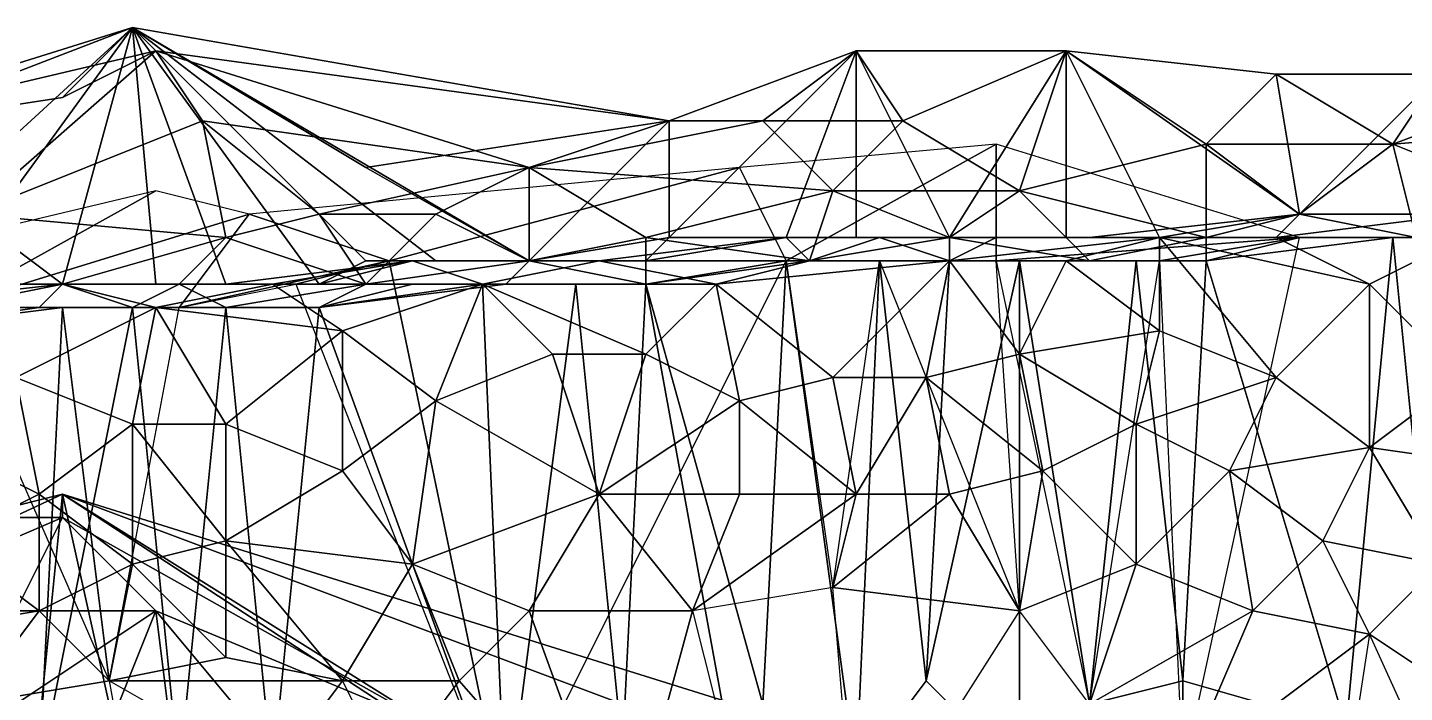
# Model space of a CAD drawing. Header units: metres. Extents: x -3.92 to 4.26, y -4.92 to 4.9.
# Drawn here: x -0.19 to 0.99, y -3.75 to -3.18 of the extents above; entities that cross this region are included whole.
import ezdxf

# ---------------------------------------------------------------- set-up
doc = ezdxf.new("R2010")
doc.units = ezdxf.units.M

msp = doc.modelspace()

# ---------------------------------------------------------------- linework, layer by layer
for points in [[(-0.42, -3.28, 1.84), (-0.1, -3.18, 1.78), (-0.36, -3.28, 1.78)], [(-0.42, -3.28, 1.84), (-0.16, -3.24, 1.82), (-0.1, -3.18, 1.78)], [(-0.1, -3.18, 1.78), (-0.34, -3.4, 1.44), (-0.36, -3.28, 1.78)], [(-0.1, -3.18, 1.78), (-0.26, -3.4, 1.44), (-0.34, -3.4, 1.44)], [(-0.1, -3.18, 1.78), (-0.16, -3.4, 1.46), (-0.26, -3.4, 1.44)], [(-0.16, -3.24, 1.82), (-0.08, -3.2, 1.86), (-0.1, -3.18, 1.78)], [(-0.1, -3.18, 1.78), (-0.08, -3.4, 1.4), (-0.16, -3.4, 1.46)], [(-0.1, -3.18, 1.78), (-0.02, -3.4, 1.46), (-0.08, -3.4, 1.4)], [(-0.08, -3.2, 1.86), (0.36, -3.26, 1.84), (-0.1, -3.18, 1.78)], [(-0.1, -3.18, 1.78), (0.06, -3.4, 1.44), (-0.02, -3.4, 1.46)], [(-0.1, -3.18, 1.78), (0.1, -3.38, 1.56), (0.06, -3.4, 1.44)], [(0.1, -3.38, 1.56), (-0.1, -3.18, 1.78), (0.16, -3.38, 1.5)], [(-0.1, -3.18, 1.78), (0.24, -3.38, 1.6), (0.16, -3.38, 1.5)], [(-0.1, -3.18, 1.78), (0.1, -3.3, 1.82), (0.24, -3.38, 1.6)], [(0.1, -3.3, 1.82), (-0.1, -3.18, 1.78), (0.36, -3.26, 1.84)], [(-0.24, -3.34, 1.88), (-0.08, -3.2, 1.86), (-0.42, -3.28, 1.84)], [(-0.16, -3.24, 1.82), (-0.42, -3.28, 1.84), (-0.08, -3.2, 1.86)], [(-0.24, -3.34, 1.88), (-0.04, -3.26, 1.9), (-0.08, -3.2, 1.86)], [(-0.04, -3.26, 1.9), (0.24, -3.3, 1.88), (-0.08, -3.2, 1.86)], [(-0.08, -3.2, 1.86), (0.24, -3.3, 1.88), (0.36, -3.26, 1.84)], [(0.44, -3.26, 1.86), (0.52, -3.2, 1.82), (0.36, -3.26, 1.84)], [(0.52, -3.2, 1.82), (0.36, -3.36, 1.62), (0.36, -3.26, 1.84)], [(0.52, -3.2, 1.82), (0.46, -3.36, 1.42), (0.36, -3.36, 1.62)], [(0.44, -3.26, 1.86), (0.56, -3.26, 1.86), (0.52, -3.2, 1.82)], [(0.52, -3.2, 1.82), (0.52, -3.36, 1.54), (0.46, -3.36, 1.42)], [(0.56, -3.26, 1.86), (0.7, -3.2, 1.82), (0.52, -3.2, 1.82)], [(0.7, -3.2, 1.82), (0.6, -3.36, 1.5), (0.52, -3.2, 1.82)], [(0.6, -3.36, 1.5), (0.52, -3.36, 1.54), (0.52, -3.2, 1.82)], [(0.66, -3.32, 1.9), (0.7, -3.2, 1.82), (0.56, -3.26, 1.86)], [(0.7, -3.2, 1.82), (0.7, -3.36, 1.5), (0.6, -3.36, 1.5)], [(0.66, -3.32, 1.9), (0.82, -3.28, 1.88), (0.7, -3.2, 1.82)], [(0.82, -3.28, 1.88), (0.88, -3.22, 1.84), (0.7, -3.2, 1.82)], [(0.88, -3.22, 1.84), (0.9, -3.34, 1.52), (0.7, -3.2, 1.82)], [(0.7, -3.2, 1.82), (0.78, -3.36, 1.5), (0.7, -3.36, 1.5)], [(0.9, -3.34, 1.52), (0.78, -3.36, 1.5), (0.7, -3.2, 1.82)], [(0.82, -3.28, 1.88), (0.98, -3.28, 1.88), (0.88, -3.22, 1.84)], [(0.88, -3.22, 1.84), (1.02, -3.22, 1.82), (0.9, -3.34, 1.52)], [(0.98, -3.28, 1.88), (1.02, -3.22, 1.82), (0.88, -3.22, 1.84)], [(1.02, -3.22, 1.82), (1, -3.34, 1.56), (0.9, -3.34, 1.52)], [(0.98, -3.28, 1.88), (1.14, -3.22, 1.84), (1.02, -3.22, 1.82)], [(0.98, -3.28, 1.88), (1.22, -3.26, 1.88), (1.14, -3.22, 1.84)], [(-0.24, -3.34, 1.88), (-0.02, -3.36, 1.9), (-0.04, -3.26, 1.9)], [(-0.02, -3.36, 1.9), (0.06, -3.34, 1.9), (-0.04, -3.26, 1.9)], [(-0.04, -3.26, 1.9), (0.06, -3.34, 1.9), (0.24, -3.3, 1.88)], [(0.24, -3.38, 1.6), (0.1, -3.3, 1.82), (0.36, -3.26, 1.84)], [(0.24, -3.3, 1.88), (0.44, -3.26, 1.86), (0.36, -3.26, 1.84)], [(0.24, -3.3, 1.88), (0.5, -3.32, 1.9), (0.44, -3.26, 1.86)], [(0.36, -3.36, 1.62), (0.24, -3.38, 1.6), (0.36, -3.26, 1.84)], [(0.5, -3.32, 1.9), (0.56, -3.26, 1.86), (0.44, -3.26, 1.86)], [(0.5, -3.32, 1.9), (0.66, -3.32, 1.9), (0.56, -3.26, 1.86)], [(0.98, -3.28, 1.88), (1.08, -3.32, 1.84), (1.22, -3.26, 1.88)], [(0.46, -3.38, 1.66), (0.64, -3.28, 1.82), (0.42, -3.3, 1.78)], [(0.46, -3.38, 1.66), (0.64, -3.38, 1.62), (0.64, -3.28, 1.82)], [(0.64, -3.38, 1.62), (0.9, -3.36, 1.68), (0.64, -3.28, 1.82)], [(0.66, -3.32, 1.9), (0.82, -3.36, 1.84), (0.82, -3.28, 1.88)], [(0.82, -3.36, 1.84), (0.9, -3.34, 1.84), (0.82, -3.28, 1.88)], [(0.82, -3.28, 1.88), (0.9, -3.34, 1.84), (0.98, -3.28, 1.88)], [(0.9, -3.34, 1.84), (1, -3.36, 1.82), (0.98, -3.28, 1.88)], [(1, -3.36, 1.82), (1.08, -3.32, 1.84), (0.98, -3.28, 1.88)], [(0.12, -3.38, 1.66), (0.42, -3.3, 1.78), (0, -3.34, 1.82)], [(0.06, -3.34, 1.9), (0.16, -3.34, 1.88), (0.24, -3.3, 1.88)], [(0.12, -3.38, 1.66), (0.46, -3.38, 1.66), (0.42, -3.3, 1.78)], [(0.16, -3.34, 1.88), (0.24, -3.38, 1.84), (0.24, -3.3, 1.88)], [(0.24, -3.3, 1.88), (0.34, -3.36, 1.84), (0.5, -3.32, 1.9)], [(0.24, -3.38, 1.84), (0.34, -3.36, 1.84), (0.24, -3.3, 1.88)], [(-0.26, -3.42, 1.66), (-0.08, -3.32, 1.8), (-0.5, -3.42, 1.72)], [(-0.26, -3.42, 1.66), (0, -3.34, 1.82), (-0.08, -3.32, 1.8)], [(0.34, -3.36, 1.84), (0.48, -3.38, 1.82), (0.5, -3.32, 1.9)], [(0.5, -3.32, 1.9), (0.48, -3.38, 1.82), (0.6, -3.36, 1.84)], [(0.5, -3.32, 1.9), (0.6, -3.36, 1.84), (0.66, -3.32, 1.9)], [(0.6, -3.36, 1.84), (0.72, -3.38, 1.82), (0.66, -3.32, 1.9)], [(0.66, -3.32, 1.9), (0.72, -3.38, 1.82), (0.82, -3.36, 1.84)], [(-0.34, -3.42, 1.84), (-0.16, -3.4, 1.84), (-0.24, -3.34, 1.88)], [(-0.26, -3.42, 1.66), (-0.06, -3.42, 1.66), (0, -3.34, 1.82)], [(-0.16, -3.4, 1.84), (-0.02, -3.36, 1.9), (-0.24, -3.34, 1.88)], [(-0.06, -3.42, 1.66), (0.12, -3.38, 1.66), (0, -3.34, 1.82)], [(-0.02, -3.36, 1.9), (0.1, -3.4, 1.82), (0.06, -3.34, 1.9)], [(0.06, -3.34, 1.9), (0.1, -3.4, 1.82), (0.16, -3.34, 1.88)], [(0.1, -3.4, 1.82), (0.24, -3.38, 1.84), (0.16, -3.34, 1.88)], [(0.78, -3.36, 1.5), (0.9, -3.34, 1.42), (0.72, -3.36, 1.42)], [(0.9, -3.34, 1.42), (0.82, -3.36, 1.4), (0.72, -3.36, 1.42)], [(0.9, -3.34, 1.52), (0.9, -3.34, 1.42), (0.78, -3.36, 1.5)], [(0.9, -3.34, 1.42), (0.78, -3.36, 1.32), (0.82, -3.36, 1.4)], [(0.9, -3.34, 1.42), (0.88, -3.36, 1.34), (0.78, -3.36, 1.32)], [(0.82, -3.36, 1.84), (1, -3.36, 1.82), (0.9, -3.34, 1.84)], [(0.9, -3.34, 1.42), (1.04, -3.34, 1.4), (0.88, -3.36, 1.34)], [(0.88, -3.36, 1.34), (1.04, -3.34, 1.4), (1.04, -3.36, 1.32)], [(0.9, -3.34, 1.52), (1, -3.34, 1.48), (0.9, -3.34, 1.42)], [(1, -3.34, 1.48), (1.04, -3.34, 1.4), (0.9, -3.34, 1.42)], [(0.9, -3.34, 1.52), (1, -3.34, 1.56), (1, -3.34, 1.48)], [(-0.16, -3.4, 1.84), (-0.06, -3.4, 1.82), (-0.02, -3.36, 1.9)], [(-0.06, -3.4, 1.82), (0.1, -3.4, 1.82), (-0.02, -3.36, 1.9)], [(0.24, -3.38, 1.84), (0.34, -3.4, 1.76), (0.34, -3.36, 1.84)], [(0.24, -3.38, 1.6), (0.36, -3.36, 1.62), (0.24, -3.38, 1.52)], [(0.36, -3.36, 1.62), (0.34, -3.38, 1.52), (0.24, -3.38, 1.52)], [(0.3, -3.38, 1.34), (0.46, -3.36, 1.42), (0.48, -3.38, 1.34)], [(0.46, -3.36, 1.42), (0.3, -3.38, 1.34), (0.34, -3.38, 1.42)], [(0.34, -3.4, 1.76), (0.48, -3.38, 1.82), (0.34, -3.36, 1.84)], [(0.46, -3.36, 1.42), (0.34, -3.38, 1.52), (0.36, -3.36, 1.62)], [(0.46, -3.36, 1.42), (0.34, -3.38, 1.42), (0.34, -3.38, 1.52)], [(0.46, -3.36, 1.42), (0.54, -3.36, 1.4), (0.48, -3.38, 1.34)], [(0.46, -3.36, 1.42), (0.52, -3.36, 1.54), (0.54, -3.36, 1.4)], [(0.48, -3.38, 1.82), (0.6, -3.38, 1.76), (0.6, -3.36, 1.84)], [(0.48, -3.38, 1.34), (0.54, -3.36, 1.4), (0.6, -3.38, 1.32)], [(0.52, -3.36, 1.54), (0.6, -3.36, 1.5), (0.54, -3.36, 1.4)], [(0.54, -3.36, 1.4), (0.64, -3.36, 1.4), (0.6, -3.38, 1.32)], [(0.6, -3.36, 1.5), (0.64, -3.36, 1.4), (0.54, -3.36, 1.4)], [(0.6, -3.36, 1.84), (0.6, -3.38, 1.76), (0.72, -3.38, 1.82)], [(0.6, -3.36, 1.5), (0.7, -3.36, 1.5), (0.64, -3.36, 1.4)], [(0.6, -3.38, 1.32), (0.78, -3.36, 1.32), (0.7, -3.38, 1.32)], [(0.64, -3.36, 1.4), (0.78, -3.36, 1.32), (0.6, -3.38, 1.32)], [(0.7, -3.36, 1.5), (0.72, -3.36, 1.42), (0.64, -3.36, 1.4)], [(0.64, -3.36, 1.4), (0.72, -3.36, 1.42), (0.78, -3.36, 1.32)], [(0.64, -3.38, 1.62), (0.78, -3.38, 1.58), (0.9, -3.36, 1.68)], [(0.7, -3.36, 1.5), (0.78, -3.36, 1.5), (0.72, -3.36, 1.42)], [(0.7, -3.38, 1.32), (0.78, -3.36, 1.32), (0.78, -3.44, 1.32)], [(0.72, -3.38, 1.82), (0.82, -3.38, 1.72), (0.82, -3.36, 1.84)], [(0.72, -3.36, 1.42), (0.82, -3.36, 1.4), (0.78, -3.36, 1.32)], [(0.78, -3.36, 1.32), (0.88, -3.48, 1.32), (0.78, -3.44, 1.32)], [(0.78, -3.36, 1.32), (0.96, -3.4, 1.32), (0.88, -3.48, 1.32)], [(0.88, -3.36, 1.34), (0.96, -3.4, 1.32), (0.78, -3.36, 1.32)], [(0.78, -3.38, 1.58), (0.8, -3.82, 1.32), (0.9, -3.36, 1.68)], [(0.82, -3.36, 1.84), (0.9, -3.36, 1.76), (1, -3.36, 1.82)], [(0.82, -3.38, 1.72), (0.9, -3.36, 1.76), (0.82, -3.36, 1.84)], [(0.82, -3.38, 1.72), (0.98, -3.36, 1.72), (0.9, -3.36, 1.76)], [(0.82, -3.38, 1.72), (0.94, -3.78, 1.32), (0.98, -3.36, 1.72)], [(0.88, -3.36, 1.34), (1.04, -3.36, 1.32), (0.96, -3.4, 1.32)], [(0.9, -3.36, 1.76), (0.98, -3.36, 1.72), (1, -3.36, 1.82)], [(0.94, -3.78, 1.32), (1.02, -3.76, 1.32), (0.98, -3.36, 1.72)], [(1.04, -3.36, 1.32), (1.04, -3.48, 1.32), (0.96, -3.4, 1.32)], [(0.98, -3.36, 1.72), (1.06, -3.36, 1.76), (1, -3.36, 1.82)], [(0.98, -3.36, 1.72), (1.06, -3.36, 1.68), (1.06, -3.36, 1.76)], [(0.98, -3.36, 1.72), (1.02, -3.76, 1.32), (1.06, -3.36, 1.68)], [(-0.06, -3.42, 1.66), (0.04, -3.4, 1.62), (0.12, -3.38, 1.66)], [(-0.02, -3.4, 1.46), (0.14, -3.38, 1.38), (0.02, -3.4, 1.36)], [(-0.02, -3.4, 1.46), (0.06, -3.4, 1.44), (0.14, -3.38, 1.38)], [(0.14, -3.38, 1.38), (0.2, -3.4, 1.32), (0.02, -3.4, 1.36)], [(0.04, -3.4, 1.62), (0.22, -3.86, 1.32), (0.12, -3.38, 1.66)], [(0.06, -3.4, 1.44), (0.1, -3.38, 1.56), (0.14, -3.38, 1.38)], [(0.1, -3.4, 1.82), (0.22, -3.4, 1.76), (0.24, -3.38, 1.84)], [(0.1, -3.38, 1.56), (0.16, -3.38, 1.5), (0.14, -3.38, 1.38)], [(0.22, -3.86, 1.32), (0.46, -3.38, 1.66), (0.12, -3.38, 1.66)], [(0.14, -3.38, 1.38), (0.3, -3.38, 1.34), (0.2, -3.4, 1.32)], [(0.14, -3.38, 1.38), (0.24, -3.38, 1.4), (0.3, -3.38, 1.34)], [(0.14, -3.38, 1.38), (0.16, -3.38, 1.5), (0.24, -3.38, 1.4)], [(0.16, -3.38, 1.5), (0.24, -3.38, 1.52), (0.24, -3.38, 1.4)], [(0.24, -3.38, 1.6), (0.24, -3.38, 1.52), (0.16, -3.38, 1.5)], [(0.3, -3.38, 1.34), (0.4, -3.4, 1.32), (0.2, -3.4, 1.32)], [(0.22, -3.4, 1.76), (0.34, -3.4, 1.76), (0.24, -3.38, 1.84)], [(0.24, -3.38, 1.4), (0.34, -3.38, 1.42), (0.3, -3.38, 1.34)], [(0.24, -3.38, 1.4), (0.24, -3.38, 1.52), (0.34, -3.38, 1.42)], [(0.24, -3.38, 1.52), (0.34, -3.38, 1.52), (0.34, -3.38, 1.42)], [(0.3, -3.38, 1.34), (0.48, -3.38, 1.34), (0.4, -3.4, 1.32)], [(0.34, -3.4, 1.76), (0.46, -3.38, 1.74), (0.48, -3.38, 1.82)], [(0.34, -3.4, 1.76), (0.44, -3.76, 1.32), (0.46, -3.38, 1.74)], [(0.48, -3.38, 1.34), (0.6, -3.38, 1.32), (0.4, -3.4, 1.32)], [(0.4, -3.4, 1.32), (0.6, -3.38, 1.32), (0.5, -3.48, 1.32)], [(0.44, -3.76, 1.32), (0.52, -3.82, 1.32), (0.46, -3.38, 1.74)], [(0.46, -3.38, 1.74), (0.54, -3.38, 1.7), (0.48, -3.38, 1.82)], [(0.46, -3.38, 1.74), (0.52, -3.82, 1.32), (0.54, -3.38, 1.7)], [(0.46, -3.38, 1.66), (0.54, -3.38, 1.62), (0.64, -3.38, 1.62)], [(0.46, -3.38, 1.66), (0.5, -3.66, 1.32), (0.54, -3.38, 1.62)], [(0.48, -3.38, 1.82), (0.54, -3.38, 1.7), (0.6, -3.38, 1.76)], [(0.6, -3.38, 1.32), (0.58, -3.48, 1.32), (0.5, -3.48, 1.32)], [(0.54, -3.38, 1.7), (0.52, -3.82, 1.32), (0.58, -3.74, 1.32)], [(0.54, -3.38, 1.7), (0.58, -3.74, 1.32), (0.6, -3.38, 1.76)], [(0.54, -3.38, 1.62), (0.66, -3.68, 1.32), (0.64, -3.38, 1.62)], [(0.6, -3.38, 1.32), (0.66, -3.46, 1.32), (0.58, -3.48, 1.32)], [(0.6, -3.38, 1.76), (0.58, -3.74, 1.32), (0.66, -3.38, 1.7)], [(0.58, -3.74, 1.32), (0.66, -3.82, 1.32), (0.66, -3.38, 1.7)], [(0.6, -3.38, 1.76), (0.66, -3.38, 1.7), (0.72, -3.38, 1.82)], [(0.6, -3.38, 1.32), (0.7, -3.38, 1.32), (0.66, -3.46, 1.32)], [(0.64, -3.38, 1.62), (0.72, -3.76, 1.32), (0.78, -3.38, 1.58)], [(0.66, -3.38, 1.7), (0.76, -3.38, 1.66), (0.72, -3.38, 1.82)], [(0.66, -3.38, 1.7), (0.72, -3.76, 1.32), (0.76, -3.38, 1.66)], [(0.7, -3.38, 1.32), (0.78, -3.44, 1.32), (0.66, -3.46, 1.32)], [(0.66, -3.38, 1.7), (0.66, -3.82, 1.32), (0.72, -3.76, 1.32)], [(0.72, -3.38, 1.82), (0.76, -3.38, 1.66), (0.82, -3.38, 1.72)], [(0.72, -3.76, 1.32), (0.8, -3.74, 1.32), (0.76, -3.38, 1.66)], [(0.76, -3.38, 1.66), (0.8, -3.74, 1.32), (0.82, -3.38, 1.72)], [(0.82, -3.38, 1.72), (0.8, -3.74, 1.32), (0.94, -3.78, 1.32)], [(-0.34, -3.42, 1.84), (-0.26, -3.42, 1.78), (-0.16, -3.4, 1.84)], [(-0.26, -3.4, 1.44), (-0.16, -3.4, 1.36), (-0.26, -3.42, 1.32)], [(-0.26, -3.42, 1.78), (-0.18, -3.42, 1.76), (-0.16, -3.4, 1.84)], [(-0.16, -3.4, 1.36), (-0.08, -3.42, 1.32), (-0.26, -3.42, 1.32)], [(-0.26, -3.4, 1.44), (-0.16, -3.4, 1.46), (-0.16, -3.4, 1.36)], [(-0.18, -3.42, 1.76), (-0.1, -3.42, 1.74), (-0.16, -3.4, 1.84)], [(-0.16, -3.4, 1.46), (-0.08, -3.4, 1.4), (-0.16, -3.4, 1.36)], [(-0.16, -3.4, 1.36), (0.02, -3.4, 1.36), (-0.08, -3.42, 1.32)], [(-0.08, -3.4, 1.4), (0.02, -3.4, 1.36), (-0.16, -3.4, 1.36)], [(-0.16, -3.4, 1.84), (-0.1, -3.42, 1.74), (-0.06, -3.4, 1.82)], [(-0.1, -3.42, 1.74), (-0.02, -3.42, 1.74), (-0.06, -3.4, 1.82)], [(-0.08, -3.4, 1.4), (-0.02, -3.4, 1.46), (0.02, -3.4, 1.36)], [(0.02, -3.4, 1.36), (0.08, -3.44, 1.32), (-0.08, -3.42, 1.32)], [(-0.06, -3.4, 1.82), (-0.02, -3.42, 1.74), (0.1, -3.4, 1.82)], [(-0.02, -3.42, 1.74), (0.06, -3.42, 1.7), (0.1, -3.4, 1.82)], [(0.02, -3.4, 1.36), (0.2, -3.4, 1.32), (0.08, -3.44, 1.32)], [(0.06, -3.42, 1.7), (0.14, -3.4, 1.74), (0.1, -3.4, 1.82)], [(0.06, -3.42, 1.7), (0.22, -3.4, 1.76), (0.14, -3.4, 1.74)], [(0.06, -3.42, 1.7), (0.2, -3.4, 1.68), (0.22, -3.4, 1.76)], [(0.22, -3.86, 1.32), (0.2, -3.4, 1.68), (0.06, -3.42, 1.7)], [(0.2, -3.4, 1.32), (0.16, -3.5, 1.32), (0.08, -3.44, 1.32)], [(0.1, -3.4, 1.82), (0.14, -3.4, 1.74), (0.22, -3.4, 1.76)], [(0.2, -3.4, 1.32), (0.26, -3.46, 1.32), (0.16, -3.5, 1.32)], [(0.2, -3.4, 1.32), (0.34, -3.46, 1.32), (0.26, -3.46, 1.32)], [(0.2, -3.4, 1.32), (0.4, -3.4, 1.32), (0.34, -3.46, 1.32)], [(0.22, -3.4, 1.76), (0.2, -3.4, 1.68), (0.28, -3.4, 1.68)], [(0.2, -3.4, 1.68), (0.22, -3.86, 1.32), (0.28, -3.4, 1.68)], [(0.22, -3.4, 1.76), (0.28, -3.4, 1.68), (0.34, -3.4, 1.76)], [(0.28, -3.4, 1.68), (0.22, -3.86, 1.32), (0.32, -3.8, 1.32)], [(0.28, -3.4, 1.68), (0.32, -3.8, 1.32), (0.34, -3.4, 1.76)], [(0.32, -3.8, 1.32), (0.42, -3.84, 1.32), (0.34, -3.4, 1.76)], [(0.4, -3.4, 1.32), (0.42, -3.5, 1.32), (0.34, -3.46, 1.32)], [(0.42, -3.84, 1.32), (0.44, -3.76, 1.32), (0.34, -3.4, 1.76)], [(0.4, -3.4, 1.32), (0.5, -3.48, 1.32), (0.42, -3.5, 1.32)], [(0.96, -3.4, 1.32), (0.96, -3.54, 1.32), (0.88, -3.48, 1.32)], [(0.96, -3.4, 1.32), (1.04, -3.48, 1.32), (0.96, -3.54, 1.32)], [(-0.32, -3.44, 1.72), (-0.18, -3.42, 1.76), (-0.26, -3.42, 1.78)], [(-0.32, -3.44, 1.72), (-0.16, -3.42, 1.68), (-0.18, -3.42, 1.76)], [(-0.18, -3.82, 1.32), (-0.16, -3.42, 1.68), (-0.32, -3.44, 1.72)], [(-0.26, -3.42, 1.32), (-0.08, -3.42, 1.32), (-0.2, -3.48, 1.32)], [(-0.26, -3.42, 1.66), (-0.16, -3.42, 1.6), (-0.06, -3.42, 1.66)], [(-0.16, -3.42, 1.6), (-0.26, -3.42, 1.66), (-0.12, -3.74, 1.32)], [(-0.08, -3.42, 1.32), (-0.1, -3.52, 1.32), (-0.2, -3.48, 1.32)], [(-0.16, -3.42, 1.68), (-0.1, -3.42, 1.74), (-0.18, -3.42, 1.76)], [(-0.16, -3.42, 1.68), (-0.18, -3.82, 1.32), (-0.1, -3.42, 1.74)], [(-0.18, -3.82, 1.32), (-0.06, -3.82, 1.32), (-0.1, -3.42, 1.74)], [(-0.16, -3.42, 1.6), (-0.12, -3.74, 1.32), (-0.06, -3.42, 1.66)], [(-0.08, -3.42, 1.32), (-0.02, -3.52, 1.32), (-0.1, -3.52, 1.32)], [(-0.1, -3.42, 1.74), (-0.06, -3.82, 1.32), (-0.02, -3.42, 1.74)], [(-0.08, -3.42, 1.32), (0.08, -3.44, 1.32), (-0.02, -3.52, 1.32)], [(-0.06, -3.82, 1.32), (0.02, -3.82, 1.32), (-0.02, -3.42, 1.74)], [(-0.02, -3.42, 1.74), (0.02, -3.82, 1.32), (0.06, -3.42, 1.7)], [(0.02, -3.82, 1.32), (0.22, -3.86, 1.32), (0.06, -3.42, 1.7)], [(-0.26, -3.84, 1.32), (-0.18, -3.82, 1.32), (-0.32, -3.44, 1.72)], [(-0.02, -3.52, 1.32), (0.08, -3.44, 1.32), (0.08, -3.56, 1.32)], [(0.08, -3.44, 1.32), (0.16, -3.5, 1.32), (0.08, -3.56, 1.32)], [(0.66, -3.46, 1.32), (0.78, -3.44, 1.32), (0.76, -3.52, 1.32)], [(0.78, -3.44, 1.32), (0.88, -3.48, 1.32), (0.76, -3.52, 1.32)], [(0.26, -3.46, 1.32), (0.3, -3.58, 1.3), (0.16, -3.5, 1.32)], [(0.26, -3.46, 1.32), (0.34, -3.46, 1.32), (0.3, -3.58, 1.3)], [(0.34, -3.46, 1.32), (0.42, -3.5, 1.32), (0.3, -3.58, 1.3)], [(0.66, -3.46, 1.32), (0.68, -3.56, 1.32), (0.58, -3.48, 1.32)], [(0.66, -3.46, 1.32), (0.76, -3.52, 1.32), (0.68, -3.56, 1.32)], [(-0.2, -3.48, 1.32), (-0.18, -3.58, 1.32), (-0.3, -3.52, 1.32)], [(-0.2, -3.48, 1.32), (-0.1, -3.52, 1.32), (-0.18, -3.58, 1.32)], [(0.42, -3.5, 1.32), (0.5, -3.48, 1.32), (0.52, -3.58, 1.32)], [(0.5, -3.48, 1.32), (0.58, -3.48, 1.32), (0.52, -3.58, 1.32)], [(0.58, -3.48, 1.32), (0.6, -3.58, 1.32), (0.52, -3.58, 1.32)], [(0.58, -3.48, 1.32), (0.68, -3.56, 1.32), (0.6, -3.58, 1.32)], [(0.76, -3.52, 1.32), (0.88, -3.48, 1.32), (0.84, -3.56, 1.32)], [(0.88, -3.48, 1.32), (0.96, -3.54, 1.32), (0.84, -3.56, 1.32)], [(1.04, -3.48, 1.32), (1.1, -3.56, 1.32), (0.96, -3.54, 1.32)], [(0.08, -3.56, 1.32), (0.16, -3.5, 1.32), (0.14, -3.64, 1.3)], [(0.16, -3.5, 1.32), (0.3, -3.58, 1.3), (0.14, -3.64, 1.3)], [(0.42, -3.5, 1.32), (0.42, -3.58, 1.32), (0.3, -3.58, 1.3)], [(0.42, -3.5, 1.32), (0.52, -3.58, 1.32), (0.42, -3.58, 1.32)], [(-0.3, -3.52, 1.32), (-0.18, -3.58, 1.32), (-0.26, -3.62, 1.32)], [(-0.1, -3.52, 1.32), (-0.1, -3.64, 1.32), (-0.18, -3.58, 1.32)], [(-0.1, -3.52, 1.32), (-0.02, -3.62, 1.32), (-0.1, -3.64, 1.32)], [(-0.02, -3.52, 1.32), (-0.02, -3.62, 1.32), (-0.1, -3.52, 1.32)], [(-0.02, -3.52, 1.32), (0.08, -3.56, 1.32), (-0.02, -3.62, 1.32)], [(0.68, -3.56, 1.32), (0.76, -3.52, 1.32), (0.76, -3.64, 1.32)], [(0.76, -3.52, 1.32), (0.84, -3.56, 1.32), (0.76, -3.64, 1.32)], [(0.84, -3.56, 1.32), (0.96, -3.54, 1.32), (0.92, -3.62, 1.32)], [(0.96, -3.54, 1.32), (1.02, -3.64, 1.32), (0.92, -3.62, 1.32)], [(0.96, -3.54, 1.32), (1.1, -3.56, 1.32), (1.02, -3.64, 1.32)], [(0.08, -3.56, 1.32), (0.14, -3.64, 1.3), (-0.02, -3.62, 1.32)], [(0.68, -3.56, 1.32), (0.66, -3.68, 1.32), (0.6, -3.58, 1.32)], [(0.68, -3.56, 1.32), (0.76, -3.64, 1.32), (0.66, -3.68, 1.32)], [(0.84, -3.56, 1.32), (0.86, -3.68, 1.32), (0.76, -3.64, 1.32)], [(0.84, -3.56, 1.32), (0.92, -3.62, 1.32), (0.86, -3.68, 1.32)], [(-0.46, -3.72, -0.56), (-0.16, -3.58, -0.92), (-0.46, -3.72, -0.64)], [(-0.46, -3.72, -0.64), (-0.16, -3.58, -0.92), (-0.24, -3.6, -0.96)], [(-0.18, -3.78, -0.88), (-0.16, -3.58, -0.92), (-0.46, -3.72, -0.56)], [(-0.26, -3.62, 1.32), (-0.18, -3.58, 1.32), (-0.18, -3.68, 1.32)], [(-0.16, -3.58, -0.92), (-0.16, -3.6, -1.06), (-0.24, -3.6, -0.96)], [(-0.18, -3.58, 1.32), (-0.1, -3.64, 1.32), (-0.18, -3.68, 1.32)], [(-0.18, -3.78, -0.88), (0.36, -3.92, -0.54), (-0.16, -3.58, -0.92)], [(-0.16, -3.58, -0.92), (0.16, -3.78, -1.18), (-0.16, -3.6, -1.06)], [(-0.16, -3.58, -0.92), (0.32, -3.76, -1.18), (0.16, -3.78, -1.18)], [(-0.16, -3.58, -0.92), (0.48, -3.78, -1.04), (0.32, -3.76, -1.18)], [(-0.12, -3.76, -0.96), (-0.16, -3.58, -0.92), (0.36, -3.92, -0.54)], [(0.48, -3.78, -1.04), (-0.16, -3.58, -0.92), (-0.12, -3.76, -0.96)], [(0.3, -3.58, 1.3), (0.24, -3.68, 1.3), (0.14, -3.64, 1.3)], [(0.3, -3.58, 1.3), (0.38, -3.68, 1.3), (0.24, -3.68, 1.3)], [(0.3, -3.58, 1.3), (0.42, -3.58, 1.32), (0.38, -3.68, 1.3)], [(0.42, -3.58, 1.32), (0.52, -3.58, 1.32), (0.38, -3.68, 1.3)], [(0.52, -3.58, 1.32), (0.5, -3.66, 1.32), (0.38, -3.68, 1.3)], [(0.52, -3.58, 1.32), (0.6, -3.58, 1.32), (0.5, -3.66, 1.32)], [(0.6, -3.58, 1.32), (0.66, -3.68, 1.32), (0.5, -3.66, 1.32)], [(-0.16, -3.6, -1.06), (-0.3, -3.66, -1.18), (-0.24, -3.6, -0.96)], [(-0.16, -3.6, -1.06), (-0.2, -3.68, -1.18), (-0.3, -3.66, -1.18)], [(-0.16, -3.6, -1.06), (-0.08, -3.68, -1.2), (-0.2, -3.68, -1.18)], [(0.16, -3.78, -1.18), (-0.08, -3.68, -1.2), (-0.16, -3.6, -1.06)], [(-0.26, -3.62, 1.32), (-0.18, -3.68, 1.32), (-0.3, -3.7, 1.32)], [(-0.02, -3.62, 1.32), (-0.02, -3.72, 1.32), (-0.1, -3.64, 1.32)], [(-0.02, -3.62, 1.32), (0.08, -3.74, 1.3), (-0.02, -3.72, 1.32)], [(-0.02, -3.62, 1.32), (0.14, -3.64, 1.3), (0.08, -3.74, 1.3)], [(0.92, -3.62, 1.32), (0.96, -3.7, 1.32), (0.86, -3.68, 1.32)], [(0.92, -3.62, 1.32), (1.02, -3.64, 1.32), (0.96, -3.7, 1.32)], [(-0.1, -3.64, 1.32), (-0.12, -3.74, 1.32), (-0.18, -3.68, 1.32)], [(-0.1, -3.64, 1.32), (-0.02, -3.72, 1.32), (-0.12, -3.74, 1.32)], [(0.14, -3.64, 1.3), (0.18, -3.74, 1.3), (0.08, -3.74, 1.3)], [(0.14, -3.64, 1.3), (0.24, -3.68, 1.3), (0.18, -3.74, 1.3)], [(0.76, -3.64, 1.32), (0.72, -3.76, 1.32), (0.66, -3.68, 1.32)], [(0.76, -3.64, 1.32), (0.86, -3.68, 1.32), (0.72, -3.76, 1.32)], [(1.02, -3.64, 1.32), (1.14, -3.82, 1.32), (0.96, -3.7, 1.32)], [(0.66, -3.68, 1.32), (0.52, -3.9, 1.32), (0.5, -3.66, 1.32)], [(-0.3, -3.7, 1.32), (-0.18, -3.68, 1.32), (-0.24, -3.76, 1.32)], [(-0.18, -3.68, 1.32), (-0.12, -3.74, 1.32), (-0.24, -3.76, 1.32)], [(-0.2, -3.68, -1.18), (-0.08, -3.68, -1.2), (-0.2, -3.76, -1.18)], [(-0.08, -3.68, -1.2), (-0.12, -3.78, -1.18), (-0.2, -3.76, -1.18)], [(-0.08, -3.68, -1.2), (-0.06, -3.84, -1.18), (-0.12, -3.78, -1.18)], [(0.16, -3.78, -1.18), (0.02, -3.8, -1.18), (-0.08, -3.68, -1.2)], [(0.02, -3.8, -1.18), (-0.06, -3.84, -1.18), (-0.08, -3.68, -1.2)], [(0.18, -3.74, 1.3), (0.24, -3.68, 1.3), (0.32, -3.9, 1.3)], [(0.24, -3.68, 1.3), (0.38, -3.68, 1.3), (0.32, -3.9, 1.3)], [(0.38, -3.68, 1.3), (0.42, -3.84, 1.32), (0.32, -3.9, 1.3)], [(0.86, -3.68, 1.32), (0.8, -3.82, 1.32), (0.72, -3.76, 1.32)], [(0.96, -3.7, 1.32), (0.8, -3.82, 1.32), (0.86, -3.68, 1.32)], [(0.96, -3.7, 1.32), (0.92, -3.96, 1.32), (0.8, -3.82, 1.32)], [(1.14, -3.82, 1.32), (1.06, -3.92, 1.32), (0.96, -3.7, 1.32)], [(-0.3, -4.06, -0.24), (-0.16, -4.06, -0.18), (-0.46, -3.72, -0.56)], [(-0.16, -4.06, -0.18), (-0.06, -4.06, -0.3), (-0.46, -3.72, -0.56)], [(-0.06, -4.06, -0.3), (-0.02, -4.06, -0.46), (-0.46, -3.72, -0.56)], [(-0.02, -4.06, -0.46), (-0.18, -3.78, -0.88), (-0.46, -3.72, -0.56)], [(-0.02, -3.72, 1.32), (0.08, -3.74, 1.3), (-0.12, -3.74, 1.32)], [(-0.12, -3.74, 1.32), (-0.08, -3.96, 1.32), (-0.24, -3.76, 1.32)], [(0.08, -3.74, 1.3), (0.02, -3.82, 1.32), (-0.12, -3.74, 1.32)], [(0.08, -3.74, 1.3), (0.12, -3.82, 1.3), (0.02, -3.82, 1.32)], [(0.18, -3.74, 1.3), (0.12, -3.82, 1.3), (0.08, -3.74, 1.3)], [(0.18, -3.74, 1.3), (0.32, -3.9, 1.3), (0.12, -3.82, 1.3)], [(0.52, -3.82, 1.32), (0.66, -3.82, 1.32), (0.58, -3.74, 1.32)], [(0.72, -3.76, 1.32), (0.8, -3.82, 1.32), (0.8, -3.74, 1.32)], [(0.8, -3.74, 1.32), (0.8, -3.82, 1.32), (0.94, -3.78, 1.32)]]:
    msp.add_3dface(points)

doc.saveas('drawing.dxf')
